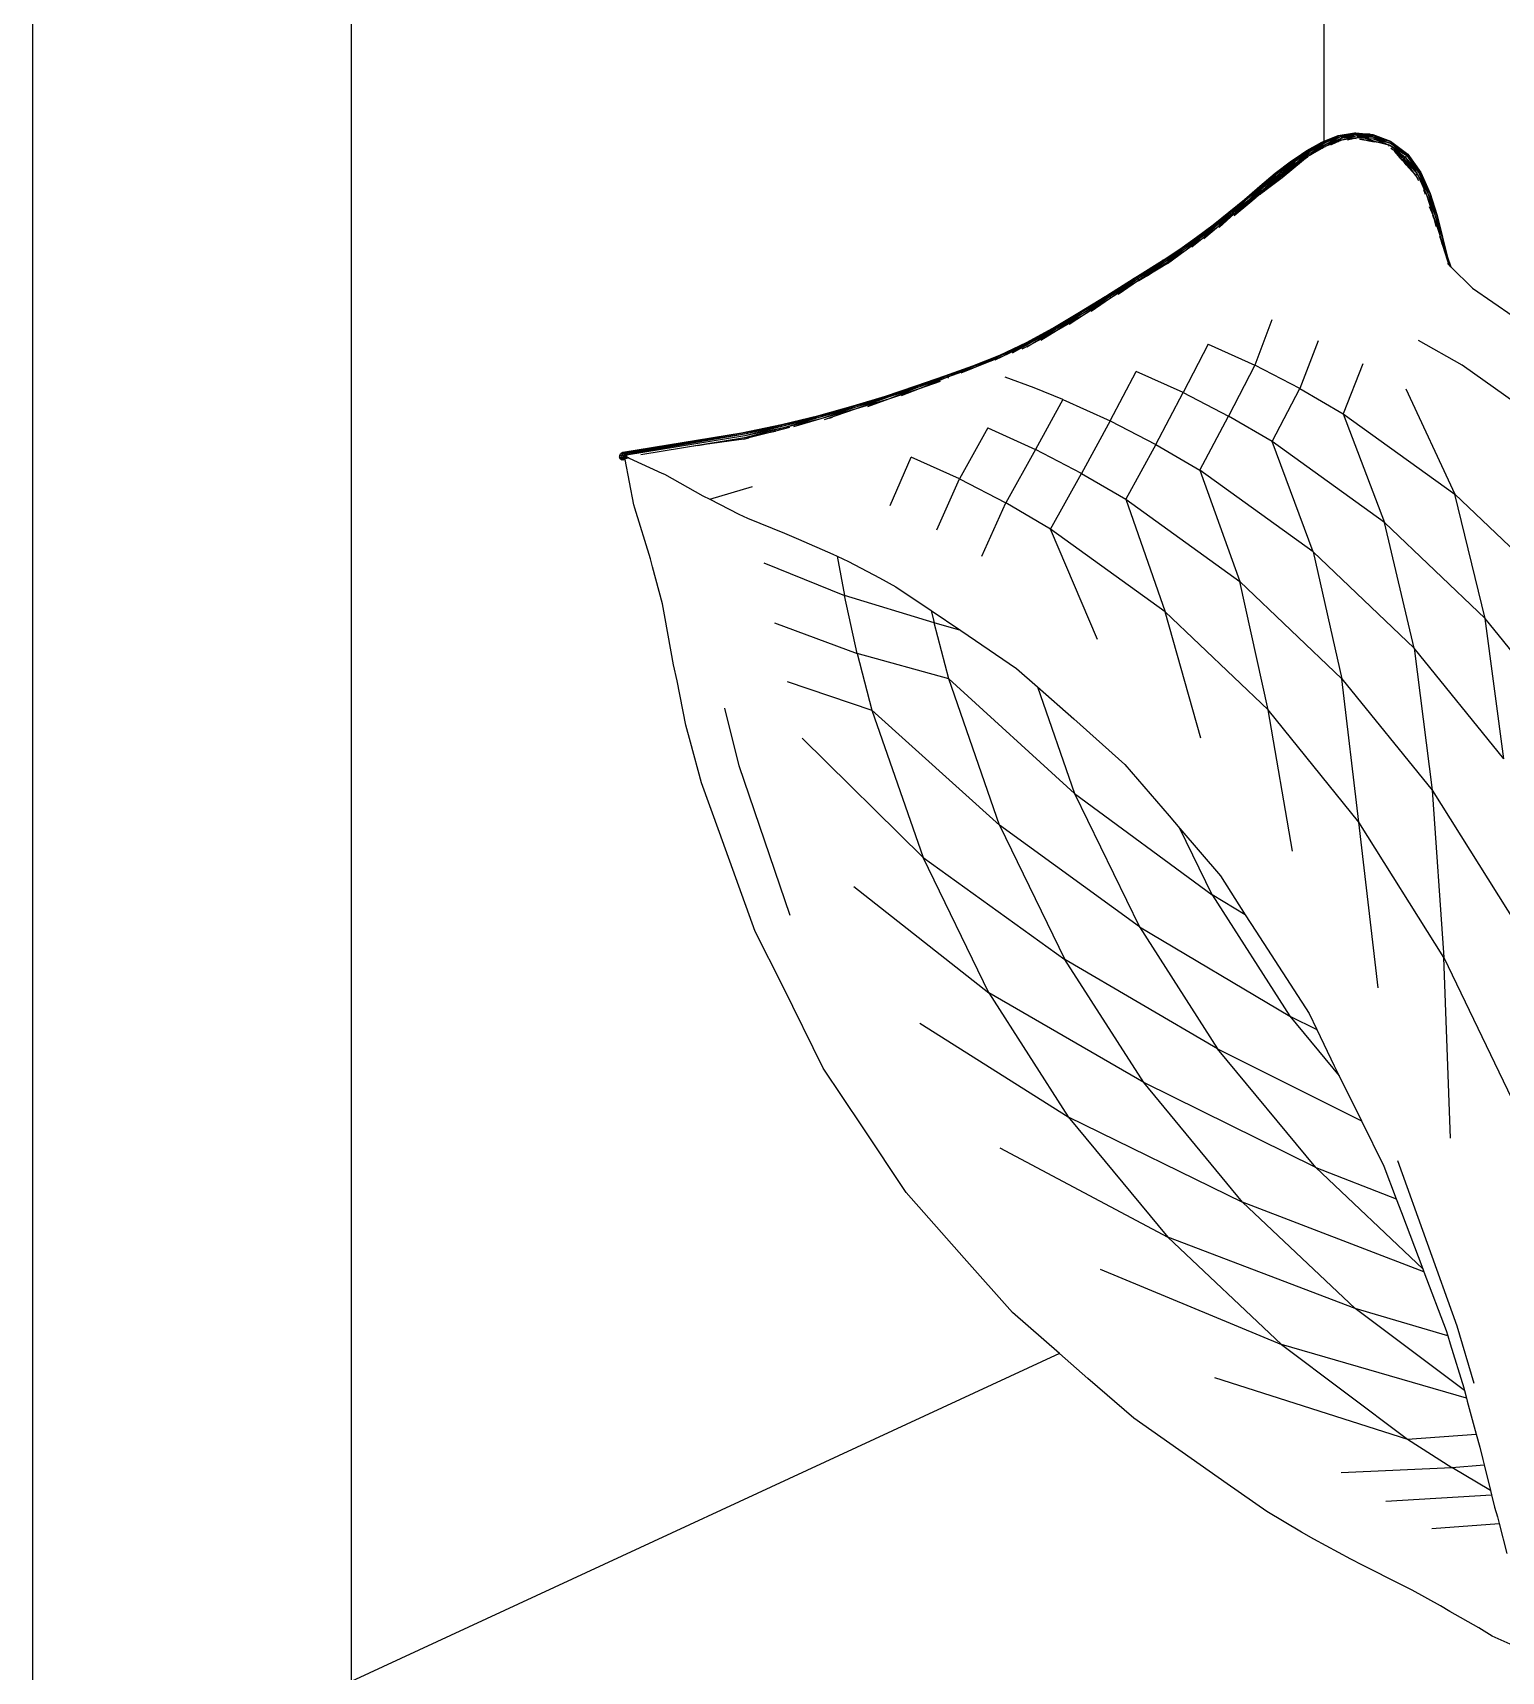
# Model space of a CAD drawing. Header units: millimetres. Extents: x 543 to 4140, y -1075 to 1161.
# Drawn here: x 813.44 to 855.16, y 823.98 to 870.55 of the extents above; entities that cross this region are included whole.
import ezdxf

# ---------------------------------------------------------------- set-up
doc = ezdxf.new("R2010")
doc.units = ezdxf.units.MM
doc.layers.add('SectionCutEdges', color=7, linetype='Continuous')

msp = doc.modelspace()

# ---------------------------------------------------------------- linework, layer by layer
for p, q in [((850.135, 867.468), (850.135, 907.639)), ((850.127, 867.449), (850.5, 867.595)), ((850.127, 867.449), (850.261, 867.507)), ((850.135, 867.468), (850.527, 867.622)), ((850.164, 867.424), (850.572, 867.623)), ((850.164, 867.424), (850.607, 867.597)), ((850.181, 867.378), (850.607, 867.597)), ((850.181, 867.378), (850.621, 867.55)), ((850.261, 867.507), (850.483, 867.593)), ((850.261, 867.507), (850.349, 867.545)), ((850.349, 867.545), (850.527, 867.622)), ((850.349, 867.545), (850.483, 867.593)), ((850.359, 867.418), (850.515, 867.497)), ((850.483, 867.593), (850.508, 867.598)), ((850.483, 867.593), (850.5, 867.595)), ((850.5, 867.595), (850.508, 867.598)), ((850.501, 867.453), (850.612, 867.496)), ((850.508, 867.598), (850.572, 867.623)), ((850.515, 867.497), (850.537, 867.508)), ((850.515, 867.497), (850.613, 867.503)), ((850.527, 867.622), (850.99, 867.7)), ((850.527, 867.622), (850.638, 867.635)), ((850.53, 867.458), (850.612, 867.496)), ((850.537, 867.508), (850.621, 867.55)), ((850.537, 867.508), (850.616, 867.521)), ((850.642, 867.501), (850.54, 867.46)), ((850.572, 867.623), (850.659, 867.637)), ((850.572, 867.623), (850.638, 867.635)), ((850.587, 867.611), (850.843, 867.655)), ((850.6, 867.602), (850.64, 867.605)), ((850.607, 867.597), (850.665, 867.607)), ((850.607, 867.597), (850.64, 867.605)), ((850.612, 867.496), (851.073, 867.627)), ((850.612, 867.496), (850.642, 867.501)), ((850.614, 867.573), (850.841, 867.612)), ((850.62, 867.555), (850.642, 867.556)), ((850.621, 867.55), (850.661, 867.557)), ((850.621, 867.55), (850.642, 867.556)), ((850.638, 867.635), (850.99, 867.7)), ((850.638, 867.635), (850.659, 867.637)), ((850.64, 867.605), (850.843, 867.655)), ((850.642, 867.556), (850.841, 867.612)), ((850.642, 867.501), (850.972, 867.558)), ((850.642, 867.556), (850.661, 867.557)), ((850.659, 867.637), (851.01, 867.697)), ((850.659, 867.637), (850.885, 867.665)), ((850.661, 867.557), (850.981, 867.611)), ((850.665, 867.607), (850.996, 867.663)), ((850.665, 867.607), (850.876, 867.622)), ((850.798, 867.505), (850.99, 867.554)), ((850.841, 867.612), (850.916, 867.625)), ((850.841, 867.612), (850.876, 867.622)), ((850.843, 867.655), (850.885, 867.665)), ((850.876, 867.622), (851.011, 867.66)), ((850.876, 867.622), (850.916, 867.625)), ((850.885, 867.665), (851.014, 867.696)), ((850.916, 867.625), (851.01, 867.616)), ((850.916, 867.625), (850.981, 867.611)), ((850.972, 867.558), (850.998, 867.562)), ((850.972, 867.558), (850.99, 867.554)), ((850.981, 867.611), (851.01, 867.616)), ((850.99, 867.7), (851.032, 867.701)), ((850.99, 867.7), (851.01, 867.697)), ((850.99, 867.7), (851.016, 867.698)), ((850.99, 867.554), (851.014, 867.56)), ((850.99, 867.554), (851.042, 867.545)), ((850.996, 867.663), (851.017, 867.666)), ((850.996, 867.663), (851.011, 867.66)), ((850.998, 867.562), (851.061, 867.572)), ((850.998, 867.562), (851.014, 867.56)), ((851.01, 867.697), (851.016, 867.698)), ((851.01, 867.697), (851.014, 867.696)), ((851.01, 867.616), (851.073, 867.627)), ((851.011, 867.66), (851.03, 867.665)), ((851.011, 867.66), (851.169, 867.628)), ((851.014, 867.696), (851.019, 867.698)), ((851.014, 867.56), (851.061, 867.572)), ((851.014, 867.56), (851.05, 867.557)), ((851.016, 867.698), (851.019, 867.698)), ((851.017, 867.666), (851.063, 867.674)), ((851.017, 867.666), (851.03, 867.665)), ((851.019, 867.698), (851.032, 867.701)), ((851.03, 867.665), (851.063, 867.674)), ((851.03, 867.665), (851.417, 867.631)), ((851.032, 867.701), (851.513, 867.658)), ((851.061, 867.572), (851.156, 867.575)), ((851.061, 867.572), (851.521, 867.532)), ((851.063, 867.674), (851.18, 867.67)), ((851.063, 867.674), (851.269, 867.656)), ((851.065, 867.594), (851.156, 867.575)), ((851.069, 867.611), (851.4, 867.582)), ((851.073, 867.627), (851.169, 867.628)), ((851.073, 867.627), (851.255, 867.611)), ((851.232, 867.508), (851.135, 867.526)), ((851.142, 867.527), (851.255, 867.506)), ((851.156, 867.575), (851.4, 867.582)), ((851.169, 867.628), (851.417, 867.631)), ((851.169, 867.628), (851.255, 867.611)), ((851.18, 867.67), (851.269, 867.656)), ((851.439, 867.661), (851.18, 867.67)), ((851.255, 867.506), (851.232, 867.508)), ((851.361, 867.484), (851.232, 867.508)), ((851.255, 867.611), (851.4, 867.582)), ((851.255, 867.611), (851.52, 867.588)), ((851.255, 867.506), (851.387, 867.482)), ((851.476, 867.486), (851.255, 867.506)), ((851.269, 867.656), (851.425, 867.631)), ((851.269, 867.656), (851.529, 867.633)), ((851.364, 867.53), (851.384, 867.528)), ((851.375, 867.53), (851.384, 867.528)), ((851.384, 867.528), (851.49, 867.489)), ((851.384, 867.528), (851.476, 867.486)), ((851.4, 867.582), (851.524, 867.586)), ((851.417, 867.631), (851.425, 867.631)), ((851.425, 867.631), (851.529, 867.633)), ((851.425, 867.631), (851.436, 867.629)), ((851.436, 867.629), (851.592, 867.571)), ((851.436, 867.629), (851.52, 867.588)), ((851.439, 867.661), (851.476, 867.657)), ((851.439, 867.661), (851.513, 867.658)), ((851.476, 867.657), (851.614, 867.606)), ((851.476, 867.657), (851.529, 867.633)), ((851.503, 867.532), (851.516, 867.525)), ((851.513, 867.658), (851.787, 867.548)), ((851.513, 867.658), (852.02, 867.47)), ((851.52, 867.588), (851.524, 867.586)), ((851.52, 867.588), (851.539, 867.586)), ((851.521, 867.532), (851.994, 867.356)), ((851.521, 867.532), (851.568, 867.52)), ((851.523, 867.537), (851.568, 867.52)), ((851.524, 867.586), (851.539, 867.586)), ((851.529, 867.633), (851.53, 867.632)), ((851.53, 867.632), (851.772, 867.521)), ((851.53, 867.632), (851.536, 867.632)), ((851.536, 867.632), (851.614, 867.606)), ((851.536, 867.632), (851.99, 867.463)), ((851.537, 867.579), (851.745, 867.476)), ((851.539, 867.586), (851.952, 867.432)), ((851.539, 867.586), (851.592, 867.571)), ((851.568, 867.52), (851.745, 867.476)), ((851.592, 867.571), (851.772, 867.521)), ((851.614, 867.606), (851.787, 867.548)), ((851.772, 867.521), (851.987, 867.461)), ((851.787, 867.548), (852.02, 867.47)), ((849.17, 866.877), (849.599, 867.172)), ((849.215, 866.905), (849.611, 867.177)), ((849.215, 866.905), (849.599, 867.172)), ((849.264, 866.908), (849.596, 867.137)), ((849.303, 866.884), (849.731, 867.179)), ((849.323, 866.84), (849.731, 867.179)), ((849.323, 866.84), (849.621, 867.045)), ((849.342, 866.968), (849.569, 867.125)), ((849.342, 866.968), (849.445, 867.047)), ((849.445, 867.047), (849.62, 867.182)), ((849.445, 867.047), (849.569, 867.125)), ((849.46, 867.013), (849.63, 867.152)), ((849.495, 866.93), (849.664, 867.066)), ((849.569, 867.125), (849.621, 867.154)), ((849.569, 867.125), (849.596, 867.137)), ((849.596, 867.137), (849.621, 867.154)), ((849.596, 867.137), (849.63, 867.152)), ((849.599, 867.172), (849.644, 867.2)), ((849.599, 867.172), (849.611, 867.177)), ((849.611, 867.177), (849.644, 867.2)), ((849.62, 867.182), (849.659, 867.201)), ((849.62, 867.182), (849.628, 867.188)), ((849.621, 867.154), (849.692, 867.203)), ((849.621, 867.154), (849.658, 867.175)), ((849.621, 867.045), (849.653, 867.067)), ((849.621, 867.045), (849.664, 867.066)), ((849.628, 867.188), (849.65, 867.201)), ((849.628, 867.188), (849.644, 867.2)), ((849.63, 867.152), (849.658, 867.175)), ((849.644, 867.2), (850.08, 867.447)), ((849.653, 867.067), (849.749, 867.134)), ((849.653, 867.067), (849.699, 867.094)), ((849.657, 867.021), (849.672, 867.032)), ((849.658, 867.175), (849.692, 867.203)), ((849.664, 867.066), (849.699, 867.094)), ((849.672, 867.032), (849.667, 867.027)), ((849.672, 867.032), (849.676, 867.034)), ((849.679, 867.037), (849.676, 867.034)), ((849.679, 867.037), (849.743, 867.081)), ((849.692, 867.203), (849.889, 867.314)), ((849.692, 867.203), (849.798, 867.27)), ((849.699, 867.094), (849.749, 867.134)), ((849.731, 867.179), (849.895, 867.272)), ((849.731, 867.179), (849.813, 867.234)), ((849.743, 867.081), (850.181, 867.378)), ((849.743, 867.081), (850.073, 867.268)), ((849.749, 867.134), (850.164, 867.424)), ((849.749, 867.134), (850.181, 867.378)), ((849.798, 867.27), (850.031, 867.416)), ((849.798, 867.27), (849.889, 867.314)), ((849.813, 867.234), (850.019, 867.375)), ((849.813, 867.234), (849.895, 867.272)), ((849.889, 867.314), (850.118, 867.444)), ((849.895, 867.272), (850.135, 867.407)), ((850.019, 867.375), (850.135, 867.407)), ((850.019, 867.375), (850.024, 867.379)), ((850.024, 867.379), (850.118, 867.444)), ((850.024, 867.379), (850.135, 867.422)), ((850.031, 867.416), (850.035, 867.419)), ((850.035, 867.419), (850.111, 867.448)), ((850.035, 867.419), (850.08, 867.447)), ((850.035, 867.419), (850.118, 867.444)), ((850.073, 867.268), (850.135, 867.303)), ((850.135, 867.293), (850.073, 867.268)), ((850.08, 867.447), (850.135, 867.468)), ((850.118, 867.444), (850.121, 867.445)), ((850.121, 867.445), (850.127, 867.449)), ((850.121, 867.445), (850.129, 867.447)), ((850.135, 867.422), (850.135, 867.443)), ((850.135, 867.422), (850.155, 867.43)), ((850.135, 867.407), (850.164, 867.424)), ((850.135, 867.407), (850.135, 867.422)), ((850.135, 867.303), (850.16, 867.317)), ((850.16, 867.304), (850.135, 867.293)), ((850.135, 867.293), (850.135, 867.303)), ((850.16, 867.317), (850.174, 867.325)), ((850.16, 867.317), (850.171, 867.321)), ((850.174, 867.325), (850.491, 867.449)), ((850.174, 867.325), (850.259, 867.368)), ((850.259, 867.368), (850.458, 867.446)), ((850.259, 867.368), (850.359, 867.418)), ((850.318, 867.359), (850.484, 867.436)), ((850.359, 867.418), (850.458, 867.446)), ((850.458, 867.446), (850.501, 867.453)), ((850.458, 867.446), (850.491, 867.449)), ((850.523, 867.452), (850.484, 867.436)), ((850.484, 867.436), (850.517, 867.452)), ((850.491, 867.449), (850.501, 867.453)), ((850.517, 867.452), (850.53, 867.458)), ((850.517, 867.452), (850.523, 867.452)), ((850.54, 867.46), (850.523, 867.452)), ((850.53, 867.458), (850.54, 867.46)), ((851.361, 867.484), (851.387, 867.482)), ((851.399, 867.477), (851.361, 867.484)), ((851.387, 867.482), (851.399, 867.477)), ((851.399, 867.477), (851.559, 867.447)), ((851.476, 867.486), (851.559, 867.447)), ((851.487, 867.485), (851.476, 867.486)), ((851.487, 867.485), (851.994, 867.356)), ((851.621, 867.436), (851.487, 867.485)), ((851.621, 867.436), (851.559, 867.447)), ((851.745, 867.476), (851.947, 867.425)), ((851.947, 867.425), (851.952, 867.432)), ((851.947, 867.425), (851.974, 867.419)), ((851.952, 867.432), (851.964, 867.428)), ((851.964, 867.428), (851.974, 867.419)), ((851.964, 867.428), (851.968, 867.427)), ((851.994, 867.356), (851.964, 867.32)), ((851.968, 867.427), (851.98, 867.417)), ((851.968, 867.427), (852.021, 867.407)), ((851.974, 867.419), (851.98, 867.417)), ((851.98, 867.417), (852.021, 867.407)), ((851.987, 867.461), (851.99, 867.463)), ((851.987, 867.461), (852.003, 867.456)), ((851.999, 867.46), (851.99, 867.463)), ((851.994, 867.356), (852.437, 867.015)), ((851.994, 867.356), (852.477, 867.055)), ((851.999, 867.46), (852.003, 867.456)), ((851.999, 867.46), (852.03, 867.449)), ((852.003, 867.456), (852.03, 867.449)), ((852.02, 867.47), (852.187, 867.332)), ((852.02, 867.47), (852.51, 867.092)), ((852.021, 867.407), (852.477, 867.055)), ((852.021, 867.407), (852.169, 867.308)), ((852.022, 867.27), (852.437, 867.015)), ((852.027, 867.435), (852.169, 867.308)), ((852.028, 867.438), (852.383, 867.164)), ((852.03, 867.449), (852.187, 867.332)), ((852.03, 867.449), (852.269, 867.264)), ((852.243, 867.09), (852.126, 867.181)), ((852.185, 867.113), (852.126, 867.181)), ((852.169, 867.308), (852.383, 867.164)), ((852.185, 867.113), (852.222, 867.085)), ((852.194, 867.103), (852.185, 867.113)), ((852.187, 867.332), (852.51, 867.092)), ((852.194, 867.103), (852.222, 867.085)), ((852.286, 866.999), (852.194, 867.103)), ((852.222, 867.085), (852.311, 867.027)), ((852.243, 867.09), (852.311, 867.027)), ((852.395, 866.972), (852.243, 867.09)), ((852.269, 867.264), (852.422, 867.138)), ((852.269, 867.264), (852.503, 867.084)), ((852.383, 867.164), (852.422, 867.138)), ((852.422, 867.138), (852.503, 867.084)), ((852.477, 867.055), (852.437, 867.015)), ((852.477, 867.055), (852.61, 866.891)), ((852.477, 867.055), (852.71, 866.726)), ((852.503, 867.084), (852.694, 866.815)), ((852.503, 867.084), (852.631, 866.91)), ((852.51, 867.092), (852.878, 866.575)), ((852.51, 867.092), (852.631, 866.91)), ((848.497, 866.335), (848.789, 866.586)), ((848.528, 866.322), (848.837, 866.588)), ((848.688, 866.489), (848.789, 866.586)), ((848.701, 866.451), (848.837, 866.588)), ((848.714, 866.51), (848.994, 866.72)), ((848.714, 866.51), (848.837, 866.588)), ((848.743, 866.557), (849.17, 866.877)), ((848.743, 866.557), (848.818, 866.608)), ((848.789, 866.586), (848.818, 866.608)), ((848.826, 866.613), (848.818, 866.608)), ((848.826, 866.613), (849.215, 866.905)), ((848.826, 866.613), (849.17, 866.877)), ((848.826, 866.613), (849.055, 866.771)), ((848.837, 866.588), (848.838, 866.589)), ((848.838, 866.589), (849.219, 866.875)), ((848.838, 866.589), (849.07, 866.736)), ((848.838, 866.589), (848.994, 866.72)), ((849.287, 866.74), (848.863, 866.422)), ((848.864, 866.574), (849.017, 866.688)), ((848.87, 866.557), (848.878, 866.565)), ((848.878, 866.565), (849.303, 866.884)), ((848.878, 866.565), (849.017, 866.688)), ((848.894, 866.484), (849.018, 866.577)), ((848.898, 866.521), (849.266, 866.797)), ((848.898, 866.521), (849.107, 866.654)), ((848.898, 866.521), (849.031, 866.64)), ((848.921, 866.493), (849.018, 866.577)), ((848.934, 866.479), (849.287, 866.74)), ((849.491, 866.88), (848.943, 866.426)), ((848.957, 866.498), (849.242, 866.712)), ((848.957, 866.498), (849.118, 866.628)), ((848.966, 866.524), (849.304, 866.778)), ((848.966, 866.524), (849.118, 866.628)), ((848.994, 866.72), (849.055, 866.771)), ((849.017, 866.688), (849.07, 866.736)), ((849.018, 866.577), (849.107, 866.654)), ((849.031, 866.64), (849.154, 866.733)), ((849.031, 866.64), (849.089, 866.693)), ((849.055, 866.771), (849.215, 866.905)), ((849.07, 866.736), (849.239, 866.886)), ((849.089, 866.693), (849.264, 866.85)), ((849.089, 866.693), (849.154, 866.733)), ((849.107, 866.654), (849.288, 866.811)), ((849.118, 866.628), (849.304, 866.778)), ((849.118, 866.628), (849.242, 866.712)), ((849.154, 866.733), (849.32, 866.847)), ((849.154, 866.733), (849.266, 866.797)), ((849.17, 866.877), (849.215, 866.905)), ((849.219, 866.875), (849.264, 866.908)), ((849.219, 866.875), (849.239, 866.886)), ((849.239, 866.886), (849.264, 866.908)), ((849.242, 866.712), (849.319, 866.764)), ((849.264, 866.908), (849.342, 866.968)), ((849.264, 866.85), (849.303, 866.884)), ((849.264, 866.85), (849.308, 866.874)), ((849.266, 866.797), (849.323, 866.84)), ((849.266, 866.797), (849.288, 866.811)), ((849.271, 866.904), (849.46, 867.013)), ((849.491, 866.88), (849.287, 866.74)), ((849.288, 866.811), (849.323, 866.84)), ((849.297, 866.888), (849.369, 866.938)), ((849.303, 866.884), (849.369, 866.938)), ((849.304, 866.778), (849.308, 866.78)), ((849.308, 866.78), (849.501, 866.9)), ((849.308, 866.78), (849.317, 866.787)), ((849.317, 866.787), (849.657, 867.021)), ((849.317, 866.787), (849.374, 866.833)), ((849.318, 866.794), (849.374, 866.833)), ((849.319, 866.764), (849.325, 866.769)), ((849.322, 866.83), (849.495, 866.93)), ((849.369, 866.938), (849.46, 867.013)), ((849.374, 866.833), (849.495, 866.93)), ((849.647, 867.01), (849.491, 866.88)), ((849.647, 867.01), (849.649, 867.011)), ((849.65, 867.013), (849.649, 867.011)), ((849.667, 867.027), (849.65, 867.013)), ((849.657, 867.021), (849.667, 867.027)), ((852.286, 866.999), (852.363, 866.939)), ((852.296, 866.987), (852.286, 866.999)), ((852.296, 866.987), (852.363, 866.939)), ((852.305, 866.977), (852.296, 866.987)), ((852.305, 866.977), (852.355, 866.933)), ((852.319, 866.961), (852.305, 866.977)), ((852.311, 867.027), (852.395, 866.972)), ((852.319, 866.961), (852.355, 866.933)), ((852.35, 866.926), (852.319, 866.961)), ((852.355, 866.933), (852.35, 866.926)), ((852.395, 866.875), (852.35, 866.926)), ((852.363, 866.939), (852.355, 866.933)), ((852.355, 866.933), (852.403, 866.866)), ((852.355, 866.933), (852.395, 866.875)), ((852.395, 866.972), (852.363, 866.939)), ((852.363, 866.939), (852.466, 866.794)), ((852.363, 866.939), (852.729, 866.503)), ((852.437, 867.015), (852.395, 866.972)), ((852.395, 866.972), (852.774, 866.541)), ((852.729, 866.503), (852.395, 866.972)), ((852.403, 866.866), (852.395, 866.875)), ((852.466, 866.794), (852.403, 866.866)), ((852.437, 867.015), (852.821, 866.57)), ((852.437, 867.015), (852.774, 866.541)), ((852.726, 866.499), (852.466, 866.794)), ((852.61, 866.891), (852.71, 866.726)), ((852.61, 866.891), (852.76, 866.706)), ((852.631, 866.91), (852.694, 866.815)), ((852.631, 866.91), (852.878, 866.575)), ((852.694, 866.815), (852.86, 866.583)), ((852.71, 866.726), (852.821, 866.57)), ((852.76, 866.706), (852.85, 866.58)), ((852.76, 866.706), (852.8, 866.656)), ((852.8, 866.656), (852.851, 866.58)), ((852.8, 866.656), (852.86, 866.583)), ((852.821, 866.57), (852.845, 866.517)), ((852.821, 866.57), (852.848, 866.52)), ((852.86, 866.583), (852.992, 866.303)), ((852.86, 866.583), (853.092, 866.067)), ((852.878, 866.575), (853.146, 865.979)), ((852.878, 866.575), (852.992, 866.303)), ((847.871, 865.812), (848.309, 866.183)), ((847.966, 865.844), (848.404, 866.216)), ((848.007, 865.92), (848.309, 866.183)), ((848.027, 865.777), (848.465, 866.149)), ((848.049, 865.953), (848.354, 866.212)), ((848.049, 865.953), (848.247, 866.111)), ((848.229, 866.094), (848.247, 866.111)), ((848.247, 866.111), (848.354, 866.212)), ((848.263, 866.076), (848.404, 866.216)), ((848.274, 866.084), (848.418, 866.208)), ((848.274, 866.084), (848.433, 866.199)), ((848.286, 866.058), (848.444, 866.192)), ((848.293, 866.042), (848.444, 866.192)), ((848.309, 866.183), (848.743, 866.557)), ((848.33, 866.019), (848.465, 866.149)), ((848.335, 866.017), (848.714, 866.343)), ((848.335, 866.017), (848.552, 866.186)), ((848.354, 866.212), (848.497, 866.335)), ((848.354, 866.212), (848.451, 866.298)), ((848.404, 866.216), (848.528, 866.322)), ((848.404, 866.216), (848.469, 866.278)), ((848.404, 866.216), (848.418, 866.208)), ((848.943, 866.426), (848.405, 866.028)), ((848.418, 866.208), (848.701, 866.451)), ((848.418, 866.208), (848.433, 866.199)), ((848.863, 866.422), (848.43, 866.049)), ((848.43, 866.049), (848.565, 866.172)), ((848.433, 866.199), (848.497, 866.246)), ((848.433, 866.199), (848.444, 866.192)), ((848.444, 866.192), (848.87, 866.557)), ((848.444, 866.192), (848.497, 866.246)), ((848.444, 866.192), (848.465, 866.149)), ((848.451, 866.298), (848.743, 866.557)), ((848.451, 866.298), (848.497, 866.335)), ((848.459, 866.096), (848.892, 866.469)), ((848.459, 866.096), (848.552, 866.186)), ((848.465, 866.149), (848.604, 866.269)), ((848.465, 866.149), (848.528, 866.212)), ((848.469, 866.278), (848.675, 866.476)), ((848.469, 866.278), (848.528, 866.322)), ((848.497, 866.246), (848.701, 866.451)), ((848.528, 866.322), (848.701, 866.451)), ((848.724, 866.41), (848.528, 866.212)), ((848.528, 866.212), (848.604, 866.269)), ((848.552, 866.186), (848.714, 866.343)), ((848.565, 866.172), (848.863, 866.422)), ((848.565, 866.172), (848.646, 866.246)), ((848.604, 866.269), (848.897, 866.52)), ((848.604, 866.269), (848.743, 866.371)), ((848.646, 866.246), (848.817, 866.393)), ((848.646, 866.246), (848.755, 866.344)), ((848.675, 866.476), (848.714, 866.51)), ((848.675, 866.476), (848.688, 866.489)), ((848.688, 866.489), (848.714, 866.51)), ((848.714, 866.343), (848.743, 866.371)), ((848.724, 866.41), (848.728, 866.413)), ((848.728, 866.413), (848.87, 866.557)), ((848.728, 866.413), (848.891, 866.536)), ((848.728, 866.413), (848.897, 866.52)), ((848.743, 866.371), (848.897, 866.52)), ((848.755, 866.344), (848.892, 866.469)), ((848.755, 866.344), (848.817, 866.393)), ((848.817, 866.393), (848.957, 866.498)), ((848.817, 866.393), (848.934, 866.479)), ((848.863, 866.422), (848.934, 866.479)), ((848.87, 866.557), (848.879, 866.563)), ((848.892, 866.469), (848.966, 866.524)), ((848.892, 866.469), (848.921, 866.493)), ((848.893, 866.474), (848.921, 866.493)), ((848.897, 866.52), (848.898, 866.521)), ((848.934, 866.479), (848.957, 866.498)), ((852.729, 866.503), (852.726, 866.499)), ((852.739, 866.484), (852.726, 866.499)), ((852.729, 866.503), (852.773, 866.54)), ((852.729, 866.503), (852.739, 866.484)), ((852.739, 866.484), (852.785, 866.405)), ((852.774, 866.541), (852.773, 866.54)), ((852.774, 866.541), (853.081, 865.992)), ((852.774, 866.541), (853.031, 865.969)), ((852.823, 866.336), (852.785, 866.405)), ((852.845, 866.517), (852.848, 866.52)), ((852.845, 866.517), (853.081, 865.992)), ((852.848, 866.52), (852.97, 866.288)), ((852.97, 866.288), (853.081, 865.992)), ((852.97, 866.288), (853.099, 866.041)), ((852.992, 866.303), (853.146, 865.979)), ((852.992, 866.303), (853.092, 866.067)), ((847.427, 865.445), (847.871, 865.812)), ((847.54, 865.467), (847.792, 865.676)), ((847.552, 865.542), (847.871, 865.812)), ((847.562, 865.454), (848.007, 865.821)), ((847.57, 865.522), (847.769, 865.705)), ((847.577, 865.357), (848.022, 865.724)), ((847.577, 865.357), (847.879, 865.639)), ((847.584, 865.566), (847.917, 865.841)), ((847.6, 865.49), (847.792, 865.676)), ((847.613, 865.552), (847.966, 865.844)), ((847.613, 865.552), (847.811, 865.695)), ((847.688, 865.497), (848.027, 865.777)), ((847.769, 865.705), (847.841, 865.765)), ((847.769, 865.705), (847.795, 865.729)), ((847.792, 865.676), (847.811, 865.695)), ((847.795, 865.729), (847.917, 865.841)), ((847.795, 865.729), (847.841, 865.765)), ((847.809, 865.629), (847.856, 865.668)), ((847.809, 865.629), (847.832, 865.651)), ((847.811, 865.695), (847.966, 865.844)), ((847.879, 865.639), (847.83, 865.602)), ((847.832, 865.651), (848.007, 865.821)), ((847.832, 865.651), (847.856, 865.668)), ((847.841, 865.765), (848.229, 866.094)), ((847.841, 865.765), (848.026, 865.901)), ((847.856, 865.668), (848.274, 866.023)), ((847.856, 865.668), (848.085, 865.835)), ((847.871, 865.812), (848.007, 865.92)), ((847.879, 865.639), (848.027, 865.777)), ((847.917, 865.841), (848.049, 865.953)), ((847.917, 865.841), (848.007, 865.92)), ((847.966, 865.844), (848.026, 865.901)), ((847.99, 865.697), (848.022, 865.724)), ((848.007, 865.92), (848.049, 865.953)), ((848.007, 865.821), (848.107, 865.906)), ((848.007, 865.821), (848.055, 865.869)), ((848.022, 865.724), (848.199, 865.875)), ((848.022, 865.724), (848.112, 865.811)), ((848.026, 865.901), (848.229, 866.094)), ((848.027, 865.777), (848.085, 865.835)), ((848.263, 866.076), (848.055, 865.869)), ((848.055, 865.869), (848.107, 865.906)), ((848.085, 865.835), (848.274, 866.023)), ((848.107, 865.906), (848.286, 866.058)), ((848.107, 865.906), (848.284, 866.032)), ((848.112, 865.811), (848.266, 865.958)), ((848.13, 865.824), (848.112, 865.811)), ((848.13, 865.824), (848.226, 865.898)), ((848.199, 865.875), (848.13, 865.824)), ((848.28, 865.935), (848.199, 865.875)), ((848.199, 865.875), (848.226, 865.898)), ((848.226, 865.898), (848.459, 866.096)), ((848.226, 865.898), (848.315, 865.966)), ((848.263, 866.076), (848.274, 866.084)), ((848.266, 865.958), (848.335, 866.017)), ((848.266, 865.958), (848.302, 865.993)), ((848.286, 866.058), (848.274, 866.084)), ((848.274, 866.023), (848.284, 866.032)), ((848.28, 865.935), (848.315, 865.966)), ((848.316, 865.962), (848.28, 865.935)), ((848.284, 866.032), (848.293, 866.042)), ((848.293, 866.042), (848.286, 866.058)), ((848.302, 865.993), (848.33, 866.019)), ((848.302, 865.993), (848.335, 866.017)), ((848.315, 865.966), (848.459, 866.096)), ((848.315, 865.966), (848.384, 866.02)), ((848.405, 866.028), (848.316, 865.962)), ((848.316, 865.962), (848.384, 866.02)), ((848.335, 866.017), (848.33, 866.019)), ((848.384, 866.02), (848.442, 866.069)), ((848.43, 866.049), (848.405, 866.028)), ((848.442, 866.069), (848.444, 866.071)), ((853.011, 865.954), (852.967, 866.082)), ((852.997, 866.03), (853.026, 865.965)), ((853.031, 865.969), (853.225, 865.353)), ((853.031, 865.969), (853.276, 865.373)), ((853.081, 865.992), (853.32, 865.372)), ((853.081, 865.992), (853.276, 865.373)), ((853.092, 866.067), (853.123, 865.996)), ((853.099, 866.041), (853.12, 865.995)), ((853.099, 866.041), (853.113, 866.015)), ((853.113, 866.015), (853.121, 865.996)), ((853.113, 866.015), (853.123, 865.996)), ((853.123, 865.996), (853.132, 865.97)), ((853.132, 865.97), (853.134, 865.964)), ((853.134, 865.964), (853.142, 865.947)), ((853.134, 865.964), (853.147, 865.926)), ((853.134, 865.964), (853.155, 865.895)), ((853.142, 865.947), (853.147, 865.926)), ((853.142, 865.947), (853.164, 865.877)), ((853.146, 865.979), (853.343, 865.351)), ((853.146, 865.979), (853.249, 865.629)), ((853.147, 865.926), (853.155, 865.895)), ((853.147, 865.926), (853.164, 865.877)), ((853.155, 865.895), (853.32, 865.372)), ((853.164, 865.877), (853.324, 865.368)), ((853.164, 865.877), (853.249, 865.629)), ((846.974, 865.085), (847.427, 865.445)), ((847.042, 865.116), (847.288, 865.311)), ((847.082, 865.165), (847.427, 865.445)), ((847.082, 865.165), (847.102, 865.18)), ((847.09, 865.105), (847.309, 865.279)), ((847.1, 865.145), (847.288, 865.311)), ((847.102, 865.18), (847.472, 865.474)), ((847.102, 865.18), (847.33, 865.348)), ((847.109, 865.094), (847.562, 865.454)), ((847.126, 865.162), (847.522, 865.477)), ((847.126, 865.162), (847.346, 865.313)), ((847.129, 865.049), (847.583, 865.41)), ((847.129, 865.112), (847.309, 865.279)), ((847.146, 865.016), (847.583, 865.41)), ((847.582, 865.411), (847.2, 865.115)), ((847.2, 865.115), (847.324, 865.231)), ((847.288, 865.311), (847.397, 865.398)), ((847.288, 865.311), (847.33, 865.348)), ((847.309, 865.279), (847.346, 865.313)), ((847.324, 865.231), (847.412, 865.301)), ((847.324, 865.231), (847.366, 865.27)), ((847.33, 865.348), (847.472, 865.474)), ((847.33, 865.348), (847.397, 865.398)), ((847.346, 865.313), (847.522, 865.477)), ((847.366, 865.27), (847.562, 865.454)), ((847.366, 865.27), (847.412, 865.301)), ((847.397, 865.398), (847.507, 865.476)), ((847.397, 865.398), (847.491, 865.475)), ((847.412, 865.301), (847.572, 865.433)), ((847.412, 865.301), (847.578, 865.419)), ((847.427, 865.445), (847.552, 865.542)), ((847.472, 865.474), (847.584, 865.566)), ((847.472, 865.474), (847.552, 865.542)), ((847.522, 865.477), (847.613, 865.552)), ((847.522, 865.477), (847.57, 865.522)), ((847.552, 865.542), (847.584, 865.566)), ((847.555, 865.458), (847.6, 865.49)), ((847.562, 865.454), (847.6, 865.49)), ((847.57, 865.522), (847.613, 865.552)), ((847.583, 865.41), (847.591, 865.418)), ((847.591, 865.418), (847.63, 865.456)), ((847.613, 865.434), (847.591, 865.418)), ((847.751, 865.542), (847.613, 865.434)), ((847.613, 865.434), (847.688, 865.497)), ((847.63, 865.456), (847.809, 865.629)), ((847.63, 865.456), (847.688, 865.497)), ((847.688, 865.497), (847.751, 865.542)), ((847.83, 865.602), (847.751, 865.542)), ((853.118, 865.61), (853.225, 865.353)), ((853.244, 865.274), (853.219, 865.349)), ((853.225, 865.353), (853.429, 864.764)), ((853.225, 865.353), (853.244, 865.274)), ((853.244, 865.274), (853.302, 865.044)), ((853.249, 865.629), (853.326, 865.367)), ((853.249, 865.629), (853.343, 865.351)), ((853.276, 865.373), (853.429, 864.764)), ((853.276, 865.373), (853.473, 864.762)), ((853.32, 865.372), (853.352, 865.258)), ((853.32, 865.372), (853.363, 865.201)), ((853.343, 865.351), (853.497, 864.74)), ((853.352, 865.258), (853.363, 865.201)), ((853.352, 865.258), (853.385, 865.139)), ((853.363, 865.201), (853.473, 864.762)), ((846.031, 864.399), (846.509, 864.735)), ((846.077, 864.428), (846.555, 864.765)), ((846.077, 864.428), (846.509, 864.735)), ((846.127, 864.431), (846.605, 864.768)), ((846.166, 864.406), (846.605, 864.768)), ((846.166, 864.406), (846.645, 864.743)), ((846.186, 864.361), (846.645, 864.743)), ((846.346, 864.602), (846.555, 864.765)), ((846.479, 864.688), (846.603, 864.767)), ((846.479, 864.688), (846.584, 864.766)), ((846.509, 864.735), (846.974, 865.085)), ((846.509, 864.735), (846.593, 864.794)), ((846.555, 864.765), (846.593, 864.794)), ((846.593, 864.794), (846.602, 864.8)), ((846.602, 864.8), (847.019, 865.114)), ((846.602, 864.8), (846.974, 865.085)), ((846.605, 864.768), (847.069, 865.117)), ((846.605, 864.768), (847.019, 865.114)), ((846.645, 864.743), (847.069, 865.117)), ((846.645, 864.743), (847.109, 865.094)), ((846.664, 864.699), (847.109, 865.094)), ((846.664, 864.699), (847.129, 865.049)), ((846.718, 864.697), (847.129, 865.049)), ((846.974, 865.085), (847.082, 865.165)), ((847.019, 865.114), (847.082, 865.165)), ((847.059, 865.117), (847.1, 865.145)), ((847.069, 865.117), (847.126, 865.162)), ((847.069, 865.117), (847.1, 865.145)), ((847.1, 865.145), (847.126, 865.162)), ((847.105, 865.096), (847.129, 865.112)), ((847.109, 865.094), (847.129, 865.112)), ((847.129, 865.049), (847.2, 865.115)), ((853.385, 865.139), (853.482, 864.754)), ((853.385, 865.139), (853.431, 864.973)), ((853.464, 864.622), (853.419, 864.76)), ((853.429, 864.764), (853.464, 864.622)), ((853.429, 864.764), (853.47, 864.638)), ((853.431, 864.973), (853.482, 864.754)), ((853.431, 864.973), (853.497, 864.74)), ((853.473, 864.762), (853.63, 864.196)), ((853.473, 864.762), (853.607, 864.217)), ((853.482, 864.754), (853.483, 864.753)), ((853.497, 864.74), (853.63, 864.196)), ((845.583, 864.107), (846.031, 864.399)), ((845.632, 864.11), (846.033, 864.37)), ((845.655, 864.126), (846.001, 864.351)), ((845.655, 864.126), (845.822, 864.246)), ((845.671, 864.085), (846.127, 864.431)), ((845.671, 864.085), (846.029, 864.317)), ((845.684, 863.986), (846.186, 864.361)), ((845.69, 864.04), (846.186, 864.361)), ((846.049, 864.252), (845.701, 863.996)), ((845.822, 864.246), (846.077, 864.428)), ((845.822, 864.246), (846.001, 864.351)), ((845.856, 864.167), (846.12, 864.371)), ((846.001, 864.351), (846.114, 864.43)), ((846.001, 864.351), (846.033, 864.37)), ((846.029, 864.317), (846.166, 864.406)), ((846.029, 864.317), (846.12, 864.371)), ((846.031, 864.399), (846.077, 864.428)), ((846.033, 864.37), (846.127, 864.431)), ((846.12, 864.371), (846.166, 864.406)), ((846.127, 864.431), (846.24, 864.519)), ((846.21, 864.371), (846.184, 864.352)), ((846.185, 864.355), (846.21, 864.371)), ((846.186, 864.361), (846.473, 864.564)), ((846.473, 864.564), (846.21, 864.371)), ((846.24, 864.519), (846.479, 864.688)), ((846.24, 864.519), (846.346, 864.602)), ((846.346, 864.602), (846.479, 864.688)), ((846.375, 864.465), (846.664, 864.699)), ((846.473, 864.564), (846.664, 864.699)), ((853.464, 864.622), (853.472, 864.59)), ((853.479, 864.574), (853.464, 864.622)), ((853.47, 864.638), (853.479, 864.574)), ((853.47, 864.638), (853.479, 864.61)), ((853.479, 864.61), (853.513, 864.472)), ((853.479, 864.61), (853.551, 864.388)), ((853.513, 864.472), (853.479, 864.574)), ((853.564, 864.316), (853.513, 864.472)), ((853.551, 864.388), (853.564, 864.316)), ((853.551, 864.388), (853.607, 864.217)), ((853.659, 864.025), (853.564, 864.316)), ((844.751, 863.586), (845.537, 864.078)), ((844.755, 863.586), (845.139, 863.812)), ((844.801, 863.588), (845.632, 864.11)), ((844.801, 863.588), (845.139, 863.812)), ((844.84, 863.563), (845.632, 864.11)), ((844.84, 863.563), (845.671, 864.085)), ((844.859, 863.518), (845.671, 864.085)), ((844.859, 863.518), (845.69, 864.04)), ((845.104, 863.637), (845.69, 864.04)), ((845.684, 863.986), (845.104, 863.637)), ((845.139, 863.812), (845.553, 864.088)), ((845.537, 864.078), (845.553, 864.088)), ((845.553, 864.088), (845.557, 864.091)), ((845.557, 864.091), (845.583, 864.107)), ((845.632, 864.11), (845.655, 864.126)), ((845.677, 864.071), (845.856, 864.167)), ((845.701, 863.996), (845.684, 863.986)), ((845.69, 864.041), (845.708, 864.054)), ((845.69, 864.04), (845.708, 864.054)), ((845.708, 864.054), (845.856, 864.167)), ((853.607, 864.217), (853.627, 864.161)), ((853.607, 864.217), (853.634, 864.131)), ((853.616, 864.209), (853.617, 864.208)), ((853.617, 864.208), (853.627, 864.161)), ((853.627, 864.161), (853.628, 864.156)), ((853.628, 864.156), (853.634, 864.131)), ((853.628, 864.156), (853.632, 864.146)), ((853.63, 864.196), (853.728, 863.893)), ((853.63, 864.196), (853.698, 863.963)), ((853.632, 864.146), (853.707, 863.913)), ((853.632, 864.146), (853.698, 863.963)), ((853.633, 863.986), (853.69, 863.93)), ((853.634, 864.131), (853.704, 863.917)), ((853.634, 864.131), (853.659, 864.025)), ((853.69, 863.93), (853.659, 864.025)), ((853.69, 863.93), (853.704, 863.917)), ((853.698, 863.963), (853.715, 863.906)), ((853.698, 863.963), (853.721, 863.9)), ((853.704, 863.917), (853.707, 863.913)), ((853.707, 863.913), (853.715, 863.906)), ((853.715, 863.906), (853.721, 863.9)), ((853.721, 863.9), (853.728, 863.893)), ((853.728, 863.893), (854.35, 863.284)), ((843.954, 863.081), (844.705, 863.556)), ((844.004, 863.083), (844.801, 863.588)), ((844.004, 863.083), (844.742, 863.579)), ((844.043, 863.058), (844.801, 863.588)), ((844.043, 863.058), (844.84, 863.563)), ((844.062, 863.013), (844.84, 863.563)), ((844.062, 863.013), (844.859, 863.518)), ((844.279, 863.114), (844.859, 863.518)), ((844.705, 863.556), (844.742, 863.579)), ((844.742, 863.579), (844.751, 863.586)), ((844.801, 863.588), (844.84, 863.563)), ((844.84, 863.563), (844.859, 863.518)), ((844.855, 863.486), (844.863, 863.492)), ((845.104, 863.637), (844.863, 863.492)), ((843.182, 862.601), (843.908, 863.051)), ((843.231, 862.603), (843.831, 862.976)), ((843.271, 862.578), (844.004, 863.083)), ((843.271, 862.578), (844.043, 863.058)), ((843.29, 862.532), (844.043, 863.058)), ((843.29, 862.532), (844.062, 863.013)), ((843.517, 862.638), (844.062, 863.013)), ((843.534, 862.803), (843.908, 863.051)), ((843.534, 862.803), (843.831, 862.976)), ((843.831, 862.976), (844.004, 863.083)), ((843.908, 863.051), (843.925, 863.062)), ((843.925, 863.062), (843.958, 863.081)), ((843.925, 863.062), (843.954, 863.081)), ((844.043, 863.058), (844.062, 863.013)), ((854.35, 863.284), (855.5, 862.494)), ((842.425, 862.152), (843.182, 862.601)), ((842.474, 862.155), (842.971, 862.449)), ((842.514, 862.129), (842.985, 862.409)), ((842.532, 862.083), (843.271, 862.578)), ((842.532, 862.083), (843.29, 862.532)), ((842.735, 862.319), (843.128, 862.567)), ((842.735, 862.319), (842.971, 862.449)), ((842.749, 862.285), (843.133, 862.538)), ((842.749, 862.285), (842.985, 862.409)), ((842.884, 862.264), (843.29, 862.532)), ((842.971, 862.449), (843.231, 862.603)), ((842.985, 862.409), (843.271, 862.578)), ((843.128, 862.567), (843.136, 862.571)), ((843.133, 862.538), (843.24, 862.598)), ((843.133, 862.538), (843.183, 862.571)), ((843.136, 862.571), (843.186, 862.601)), ((843.136, 862.571), (843.182, 862.601)), ((843.183, 862.571), (843.231, 862.603)), ((843.183, 862.571), (843.233, 862.602)), ((843.231, 862.603), (843.534, 862.803)), ((848.643, 862.391), (848.159, 861.102)), ((841.673, 861.744), (842.425, 862.152)), ((841.723, 861.746), (842.474, 862.155)), ((841.723, 861.746), (842.425, 862.152)), ((841.761, 861.72), (842.474, 862.155)), ((841.761, 861.72), (842.514, 862.129)), ((841.779, 861.673), (842.514, 862.129)), ((841.779, 861.673), (842.532, 862.083)), ((842.082, 861.807), (842.532, 862.083)), ((842.474, 862.155), (842.735, 862.319)), ((842.514, 862.129), (842.749, 862.285)), ((840.917, 861.383), (841.673, 861.744)), ((840.966, 861.384), (841.169, 861.481)), ((840.966, 861.384), (841.09, 861.447)), ((841.004, 861.358), (841.723, 861.746)), ((841.004, 861.358), (841.503, 861.596)), ((841.09, 861.447), (841.43, 861.62)), ((841.09, 861.447), (841.169, 861.481)), ((841.169, 861.481), (841.723, 861.746)), ((841.276, 861.451), (841.663, 861.666)), ((841.43, 861.62), (841.627, 861.714)), ((841.43, 861.62), (841.48, 861.646)), ((841.48, 861.646), (841.673, 861.744)), ((841.48, 861.646), (841.627, 861.714)), ((841.503, 861.596), (841.761, 861.72)), ((841.663, 861.666), (841.503, 861.596)), ((841.551, 861.564), (841.779, 861.673)), ((841.627, 861.714), (841.682, 861.744)), ((841.627, 861.714), (841.687, 861.744)), ((841.663, 861.666), (841.761, 861.72)), ((841.685, 861.622), (841.779, 861.673)), ((846.834, 861.701), (846.125, 860.318)), ((846.834, 861.701), (848.159, 861.102)), ((849.959, 861.795), (849.438, 860.441)), ((854.051, 861.103), (852.814, 861.8)), ((839.355, 860.796), (840.146, 861.076)), ((839.403, 860.797), (840.194, 861.078)), ((839.403, 860.797), (840.146, 861.076)), ((839.44, 860.77), (840.194, 861.078)), ((839.44, 860.77), (840.232, 861.051)), ((839.822, 860.877), (840.153, 861.018)), ((840.146, 861.076), (840.917, 861.383)), ((840.146, 861.076), (840.619, 861.257)), ((840.153, 861.018), (840.232, 861.051)), ((840.225, 861.044), (840.153, 861.018)), ((840.177, 861.077), (840.46, 861.19)), ((840.189, 861.077), (840.218, 861.088)), ((840.194, 861.078), (840.218, 861.088)), ((840.218, 861.088), (840.23, 861.092)), ((840.233, 861.048), (840.225, 861.044)), ((840.23, 861.092), (840.966, 861.384)), ((840.23, 861.092), (840.46, 861.19)), ((840.232, 861.051), (840.966, 861.384)), ((840.232, 861.051), (841.004, 861.358)), ((840.46, 861.19), (840.871, 861.353)), ((840.46, 861.19), (840.619, 861.257)), ((840.619, 861.257), (840.917, 861.383)), ((840.619, 861.257), (840.871, 861.353)), ((840.783, 861.254), (841.004, 861.358)), ((840.871, 861.353), (840.942, 861.384)), ((840.871, 861.353), (840.934, 861.383)), ((848.159, 861.102), (847.413, 859.652)), ((849.438, 860.441), (848.159, 861.102)), ((851.23, 861.139), (850.672, 859.72)), ((857.198, 858.863), (854.051, 861.103)), ((838.496, 860.482), (838.673, 860.545)), ((838.496, 860.482), (838.58, 860.511)), ((838.532, 860.509), (839.355, 860.796)), ((838.532, 860.509), (838.971, 860.654)), ((838.546, 860.497), (838.58, 860.511)), ((838.58, 860.511), (839.35, 860.779)), ((838.58, 860.511), (838.673, 860.545)), ((838.617, 860.484), (839.403, 860.797)), ((838.617, 860.484), (839.44, 860.77)), ((838.633, 860.435), (839.44, 860.77)), ((838.633, 860.435), (839.233, 860.644)), ((838.673, 860.545), (839.309, 860.766)), ((838.673, 860.545), (838.971, 860.654)), ((838.971, 860.654), (839.355, 860.796)), ((838.971, 860.654), (839.309, 860.766)), ((839.309, 860.766), (839.396, 860.797)), ((839.309, 860.766), (839.35, 860.779)), ((839.35, 860.779), (839.403, 860.797)), ((839.403, 860.797), (839.44, 860.77)), ((839.44, 860.77), (839.453, 860.731)), ((841.896, 860.455), (841.069, 860.761)), ((844.051, 859.519), (844.79, 860.922)), ((846.125, 860.318), (844.79, 860.922)), ((836.751, 859.939), (837.667, 860.222)), ((836.798, 859.941), (837.496, 860.156)), ((836.798, 859.941), (837.179, 860.064)), ((836.835, 859.913), (837.715, 860.223)), ((836.835, 859.913), (837.752, 860.196)), ((836.85, 859.864), (837.752, 860.196)), ((836.85, 859.864), (837.768, 860.147)), ((837.166, 859.927), (837.768, 860.147)), ((837.179, 860.064), (837.667, 860.222)), ((837.179, 860.064), (837.496, 860.156)), ((837.496, 860.156), (837.51, 860.16)), ((837.51, 860.16), (837.715, 860.223)), ((837.667, 860.222), (838.532, 860.509)), ((837.667, 860.222), (838.101, 860.358)), ((837.715, 860.223), (838.486, 860.48)), ((837.715, 860.223), (838.101, 860.358)), ((837.752, 860.196), (838.454, 860.43)), ((837.752, 860.196), (838.108, 860.331)), ((837.768, 860.147), (838.617, 860.484)), ((837.768, 860.147), (838.633, 860.435)), ((838.101, 860.358), (838.532, 860.509)), ((838.101, 860.358), (838.486, 860.48)), ((838.108, 860.331), (838.546, 860.497)), ((838.108, 860.331), (838.454, 860.43)), ((838.121, 860.233), (838.633, 860.435)), ((838.454, 860.43), (838.465, 860.433)), ((838.465, 860.433), (838.614, 860.486)), ((838.465, 860.433), (838.617, 860.484)), ((838.486, 860.48), (838.496, 860.482)), ((838.546, 860.497), (838.583, 860.509)), ((842.707, 860.127), (841.896, 860.455)), ((842.707, 860.127), (841.93, 858.701)), ((842.707, 860.127), (844.051, 859.519)), ((845.349, 858.848), (846.125, 860.318)), ((846.125, 860.318), (847.413, 859.652)), ((848.656, 858.926), (849.438, 860.441)), ((849.438, 860.441), (850.672, 859.72)), ((852.456, 860.423), (853.84, 857.436)), ((834.718, 859.412), (835.771, 859.668)), ((834.765, 859.413), (835.818, 859.669)), ((834.765, 859.413), (835.771, 859.668)), ((834.8, 859.385), (835.818, 859.669)), ((834.8, 859.385), (835.854, 859.641)), ((834.814, 859.336), (835.854, 859.641)), ((834.814, 859.336), (835.869, 859.592)), ((835.069, 859.356), (835.869, 859.592)), ((835.771, 859.668), (836.751, 859.939)), ((835.771, 859.668), (836.179, 859.773)), ((835.818, 859.669), (836.798, 859.941)), ((835.818, 859.669), (836.179, 859.773)), ((835.854, 859.641), (836.798, 859.941)), ((835.854, 859.641), (836.835, 859.913)), ((835.869, 859.592), (836.835, 859.913)), ((835.869, 859.592), (836.85, 859.864)), ((835.932, 859.559), (836.85, 859.864)), ((836.08, 859.596), (836.165, 859.619)), ((836.179, 859.773), (836.751, 859.939)), ((846.602, 858.116), (847.413, 859.652)), ((848.656, 858.926), (847.413, 859.652)), ((850.672, 859.72), (853.84, 857.436)), ((850.672, 859.72), (851.847, 856.624)), ((830.204, 858.626), (833.579, 859.179)), ((830.239, 858.627), (833.579, 859.179)), ((830.255, 858.628), (833.626, 859.18)), ((830.282, 858.609), (833.626, 859.18)), ((830.295, 858.6), (833.661, 859.152)), ((830.308, 858.566), (833.661, 859.152)), ((833.579, 859.179), (834.718, 859.412)), ((833.626, 859.18), (834.765, 859.413)), ((833.626, 859.18), (834.718, 859.412)), ((833.661, 859.152), (834.765, 859.413)), ((833.661, 859.152), (834.8, 859.385)), ((833.663, 859.044), (834.814, 859.336)), ((833.663, 859.044), (834.544, 859.225)), ((833.674, 859.102), (834.8, 859.385)), ((833.674, 859.102), (834.814, 859.336)), ((834.544, 859.225), (833.789, 859.032)), ((834.944, 859.327), (834.544, 859.225)), ((840.576, 859.314), (839.767, 857.867)), ((840.576, 859.314), (841.93, 858.701)), ((844.051, 859.519), (843.237, 858.025)), ((844.051, 859.519), (845.349, 858.848)), ((830.314, 858.55), (833.674, 859.102)), ((830.719, 858.56), (833.663, 859.044)), ((832.332, 858.813), (832.218, 858.797)), ((832.332, 858.813), (833.663, 859.044)), ((833.641, 858.996), (832.332, 858.813)), ((833.641, 858.996), (833.789, 859.032)), ((833.657, 858.998), (833.641, 858.996)), ((833.789, 859.032), (833.657, 858.998)), ((841.93, 858.701), (841.084, 857.186)), ((843.237, 858.025), (841.93, 858.701)), ((845.349, 858.848), (844.499, 857.287)), ((845.349, 858.848), (846.602, 858.116)), ((849.816, 855.797), (848.656, 858.926)), ((851.847, 856.624), (848.656, 858.926)), ((830.114, 858.486), (830.271, 858.512)), ((830.12, 858.525), (830.312, 858.555)), ((830.12, 858.47), (830.297, 858.497)), ((830.123, 858.544), (830.305, 858.574)), ((830.133, 858.437), (830.286, 858.462)), ((830.145, 858.579), (830.292, 858.602)), ((830.146, 858.428), (830.277, 858.448)), ((830.155, 858.595), (830.274, 858.615)), ((830.173, 858.409), (830.239, 858.42)), ((830.188, 858.616), (830.255, 858.628)), ((830.19, 858.409), (830.234, 858.417)), ((830.224, 858.41), (830.276, 858.419)), ((830.234, 858.417), (830.275, 858.423)), ((830.24, 858.42), (830.274, 858.426)), ((830.311, 858.53), (830.255, 858.522)), ((830.255, 858.522), (830.271, 858.512)), ((830.271, 858.512), (830.297, 858.497)), ((830.367, 858.456), (830.272, 858.44)), ((830.283, 858.458), (830.364, 858.472)), ((830.297, 858.497), (830.306, 858.493)), ((830.306, 858.493), (830.315, 858.494)), ((837.803, 857.11), (838.402, 858.486)), ((839.767, 857.867), (838.402, 858.486)), ((839.129, 856.424), (839.767, 857.867)), ((839.767, 857.867), (841.084, 857.186)), ((842.355, 856.443), (843.237, 858.025)), ((843.237, 858.025), (844.499, 857.287)), ((849.816, 855.797), (846.602, 858.116)), ((846.602, 858.116), (847.737, 854.95)), ((832.676, 857.287), (833.887, 857.648)), ((844.499, 857.287), (847.737, 854.95)), ((844.499, 857.287), (845.618, 854.087)), ((856.675, 854.734), (853.84, 857.436)), ((854.702, 853.902), (853.84, 857.436)), ((840.409, 855.676), (841.084, 857.186)), ((842.355, 856.443), (841.084, 857.186)), ((843.694, 853.303), (842.355, 856.443)), ((845.618, 854.087), (842.355, 856.443)), ((851.847, 856.624), (854.702, 853.902)), ((852.692, 853.053), (851.847, 856.624)), ((834.208, 855.479), (836.5, 854.552)), ((836.3, 855.668), (836.5, 854.552)), ((852.692, 853.053), (849.816, 855.797)), ((849.816, 855.797), (850.634, 852.185)), ((850.634, 852.185), (847.737, 854.95)), ((848.537, 851.3), (847.737, 854.95)), ((839.048, 853.774), (836.5, 854.552)), ((836.863, 852.903), (836.5, 854.552)), ((838.971, 854.123), (839.048, 853.774)), ((845.618, 854.087), (848.537, 851.3)), ((846.632, 850.497), (845.618, 854.087)), ((834.513, 853.772), (836.863, 852.903)), ((839.467, 852.183), (839.048, 853.774)), ((839.808, 853.559), (839.048, 853.774)), ((855.237, 849.914), (854.702, 853.902)), ((857.229, 850.786), (854.702, 853.902)), ((839.467, 852.183), (836.863, 852.903)), ((836.863, 852.903), (837.285, 851.298)), ((855.237, 849.914), (852.692, 853.053)), ((852.692, 853.053), (853.198, 849.021)), ((843.043, 848.927), (839.467, 852.183)), ((840.912, 848.028), (839.467, 852.183)), ((850.634, 852.185), (853.198, 849.021)), ((851.12, 848.111), (850.634, 852.185)), ((834.879, 852.111), (837.285, 851.298)), ((841.989, 851.955), (843.043, 848.927)), ((833.513, 849.709), (833.105, 851.35)), ((837.285, 851.298), (838.741, 847.111)), ((837.285, 851.298), (840.912, 848.028)), ((849.233, 847.285), (848.537, 851.3)), ((851.12, 848.111), (848.537, 851.3)), ((835.304, 850.495), (838.741, 847.111)), ((834.961, 845.46), (833.513, 849.709)), ((843.043, 848.927), (844.883, 845.135)), ((843.043, 848.927), (846.951, 846.042)), ((853.198, 849.021), (855.594, 845.201)), ((853.198, 849.021), (853.533, 844.261)), ((840.912, 848.028), (842.766, 844.206)), ((844.883, 845.135), (840.912, 848.028)), ((853.533, 844.261), (851.12, 848.111)), ((851.662, 843.407), (851.12, 848.111)), ((846.951, 846.042), (846.035, 847.93)), ((840.608, 843.26), (838.741, 847.111)), ((838.741, 847.111), (842.766, 844.206)), ((836.769, 846.279), (840.608, 843.26)), ((846.951, 846.042), (849.157, 842.603)), ((847.888, 845.482), (846.951, 846.042)), ((844.883, 845.135), (847.104, 841.669)), ((844.883, 845.135), (849.157, 842.603)), ((853.533, 844.261), (855.575, 840.012)), ((853.718, 839.129), (853.533, 844.261)), ((847.104, 841.669), (842.766, 844.206)), ((845.004, 840.714), (842.766, 844.206)), ((840.608, 843.26), (842.863, 839.74)), ((845.004, 840.714), (840.608, 843.26)), ((838.649, 842.4), (842.863, 839.74)), ((849.157, 842.603), (850.56, 840.907)), ((849.157, 842.603), (849.925, 842.215)), ((849.895, 838.298), (847.104, 841.669)), ((847.104, 841.669), (851.195, 839.623)), ((849.895, 838.298), (845.004, 840.714)), ((847.815, 837.316), (845.004, 840.714)), ((842.863, 839.74), (845.695, 836.315)), ((842.863, 839.74), (847.815, 837.316)), ((840.919, 838.855), (845.695, 836.315)), ((849.895, 838.298), (852.18, 837.406)), ((852.932, 835.422), (849.895, 838.298)), ((852.215, 838.495), (853.905, 833.801)), ((847.815, 837.316), (851.012, 834.288)), ((852.966, 835.333), (847.815, 837.316)), ((851.012, 834.288), (845.695, 836.315)), ((848.916, 833.264), (845.695, 836.315)), ((843.77, 835.406), (848.916, 833.264)), ((853.645, 833.517), (851.012, 834.288)), ((854.119, 831.96), (851.012, 834.288)), ((853.905, 833.801), (854.384, 832.164)), ((848.916, 833.264), (852.496, 830.58)), ((854.176, 831.739), (848.916, 833.264)), ((842.611, 833.009), (822.489, 823.687)), ((847.013, 832.333), (852.496, 830.58)), ((852.496, 830.58), (854.45, 830.723)), ((852.496, 830.58), (853.755, 829.771)), ((853.755, 829.771), (854.674, 829.85)), ((850.617, 829.63), (853.755, 829.771)), ((854.857, 829.116), (853.755, 829.771)), ((851.885, 828.815), (854.888, 828.992)), ((853.188, 828.041), (855.103, 828.179))]:
    msp.add_line(p, q)
at = {"layer": 'SectionCutEdges'}
for p, q in [((822.489, 898.209), (822.489, 823.687)), ((813.443, 781.443), (813.443, 897.564)), ((830.114, 858.486), (830.12, 858.525)), ((830.12, 858.47), (830.114, 858.486)), ((830.12, 858.525), (830.123, 858.544)), ((830.133, 858.437), (830.12, 858.47)), ((830.123, 858.544), (830.145, 858.579)), ((830.146, 858.428), (830.133, 858.437)), ((830.145, 858.579), (830.155, 858.595)), ((830.173, 858.409), (830.146, 858.428)), ((830.155, 858.595), (830.188, 858.616)), ((830.19, 858.409), (830.173, 858.409)), ((830.188, 858.616), (830.204, 858.626)), ((830.224, 858.41), (830.19, 858.409)), ((830.204, 858.626), (830.239, 858.627)), ((830.234, 858.417), (830.224, 858.41)), ((830.239, 858.42), (830.234, 858.417)), ((830.239, 858.627), (830.255, 858.628)), ((830.24, 858.42), (830.239, 858.42)), ((830.272, 858.44), (830.24, 858.42)), ((830.255, 858.628), (830.274, 858.615)), ((830.255, 858.522), (830.307, 858.498)), ((830.277, 858.448), (830.272, 858.44)), ((830.274, 858.426), (830.272, 858.44)), ((830.274, 858.615), (830.282, 858.609)), ((830.275, 858.423), (830.274, 858.426)), ((830.276, 858.419), (830.275, 858.423)), ((830.521, 857.134), (830.276, 858.419)), ((830.283, 858.458), (830.277, 858.448)), ((830.282, 858.609), (830.292, 858.602)), ((830.286, 858.462), (830.283, 858.458)), ((830.306, 858.493), (830.286, 858.462)), ((830.292, 858.602), (830.295, 858.6)), ((830.295, 858.6), (830.305, 858.574)), ((830.305, 858.574), (830.308, 858.566)), ((830.307, 858.498), (830.306, 858.493)), ((830.308, 858.512), (830.307, 858.498)), ((830.307, 858.498), (830.315, 858.494)), ((830.308, 858.566), (830.312, 858.555)), ((830.311, 858.53), (830.308, 858.512)), ((830.314, 858.55), (830.311, 858.53)), ((830.312, 858.555), (830.314, 858.55)), ((830.315, 858.494), (830.364, 858.472)), ((830.364, 858.472), (830.389, 858.46)), ((830.389, 858.46), (831.317, 858.032)), ((831.317, 858.032), (831.386, 858.003)), ((831.386, 858.003), (832.483, 857.385)), ((832.483, 857.385), (832.676, 857.287)), ((832.676, 857.287), (833.506, 856.862)), ((830.549, 857.035), (830.521, 857.134)), ((830.992, 855.592), (830.549, 857.035)), ((833.506, 856.862), (833.745, 856.748)), ((833.745, 856.748), (834.795, 856.325)), ((834.795, 856.325), (835.194, 856.157)), ((835.194, 856.157), (836.175, 855.727)), ((831.048, 855.371), (830.992, 855.592)), ((836.175, 855.727), (836.3, 855.668)), ((836.3, 855.668), (836.614, 855.522)), ((836.614, 855.522), (837.501, 855.054)), ((831.335, 854.318), (831.048, 855.371)), ((837.501, 855.054), (837.965, 854.802)), ((837.965, 854.802), (838.971, 854.123)), ((831.412, 853.904), (831.335, 854.318)), ((838.971, 854.123), (839.808, 853.559)), ((831.647, 852.582), (831.412, 853.904)), ((839.808, 853.559), (840.017, 853.419)), ((840.017, 853.419), (841.387, 852.482)), ((831.746, 852.132), (831.647, 852.582)), ((832.001, 850.872), (831.746, 852.132)), ((841.387, 852.482), (841.989, 851.955)), ((841.989, 851.955), (843.019, 851.051)), ((832.133, 850.389), (832.001, 850.872)), ((843.019, 851.051), (844.465, 849.754)), ((832.438, 849.231), (832.133, 850.389)), ((844.465, 849.754), (845.724, 848.294)), ((832.954, 847.82), (832.438, 849.231)), ((845.724, 848.294), (846.035, 847.93)), ((833.969, 845.006), (832.954, 847.82)), ((846.035, 847.93), (847.184, 846.582)), ((847.184, 846.582), (847.888, 845.482)), ((847.888, 845.482), (848.188, 845.014)), ((834.75, 843.452), (833.969, 845.006)), ((848.188, 845.014), (849.705, 842.671)), ((835.896, 841.121), (834.75, 843.452)), ((849.705, 842.671), (849.925, 842.215)), ((849.925, 842.215), (850.42, 841.191)), ((837.015, 839.452), (835.896, 841.121)), ((850.42, 841.191), (850.56, 840.907)), ((850.56, 840.907), (851.195, 839.623)), ((851.195, 839.623), (851.831, 838.336)), ((838.255, 837.586), (837.015, 839.452)), ((851.831, 838.336), (852.18, 837.406)), ((839.903, 835.722), (838.255, 837.586)), ((852.18, 837.406), (852.325, 837.02)), ((852.325, 837.02), (852.932, 835.422)), ((841.278, 834.181), (839.903, 835.722)), ((852.932, 835.422), (852.966, 835.333)), ((852.966, 835.333), (853.6, 833.665)), ((842.611, 833.009), (841.278, 834.181)), ((853.6, 833.665), (853.645, 833.517)), ((853.645, 833.517), (853.715, 833.282)), ((853.715, 833.282), (854.1, 832.032)), ((843.415, 832.301), (842.611, 833.009)), ((844.721, 831.172), (843.415, 832.301)), ((854.1, 832.032), (854.119, 831.96)), ((854.119, 831.96), (854.176, 831.739)), ((854.176, 831.739), (854.196, 831.661)), ((854.196, 831.661), (854.45, 830.723)), ((847.375, 829.308), (844.721, 831.172)), ((854.45, 830.723), (854.552, 830.348)), ((854.552, 830.348), (854.636, 830)), ((854.636, 830), (854.674, 829.85)), ((854.674, 829.85), (854.857, 829.116)), ((848.5, 828.525), (847.375, 829.308)), ((854.857, 829.116), (854.888, 828.992)), ((854.888, 828.992), (854.974, 828.648)), ((849.49, 827.936), (848.5, 828.525)), ((854.974, 828.648), (855.054, 828.371)), ((849.836, 827.735), (849.49, 827.936)), ((855.054, 828.371), (855.103, 828.179)), ((855.103, 828.179), (855.325, 827.323)), ((850.893, 827.165), (849.836, 827.735)), ((851.224, 826.994), (850.893, 827.165)), ((852.328, 826.433), (851.224, 826.994)), ((852.628, 826.284), (852.328, 826.433)), ((853.436, 825.837), (852.628, 826.284)), ((853.698, 825.681), (853.436, 825.837)), ((854.524, 825.217), (853.698, 825.681)), ((854.902, 824.979), (854.524, 825.217)), ((855.675, 824.638), (854.902, 824.979))]:
    msp.add_line(p, q, dxfattribs=at)

doc.saveas('drawing.dxf')
